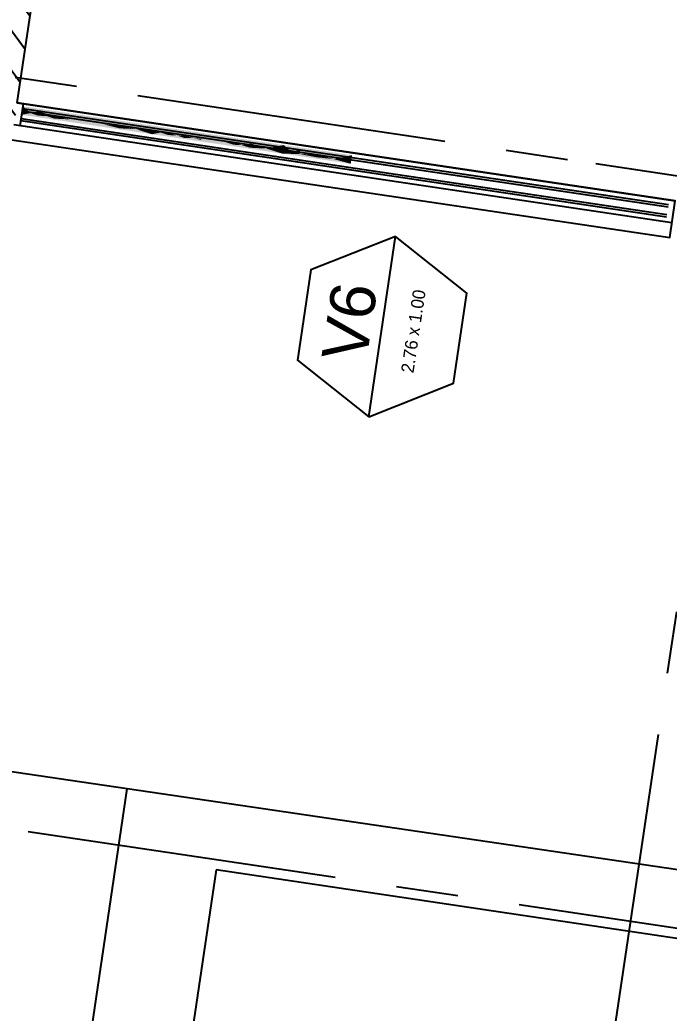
# Model space of a CAD drawing. Header units: millimetres. Extents: x 338 to 506, y 179 to 335.
# Drawn here: x 414.746 to 417.361, y 289.739 to 293.743 of the extents above; entities that cross this region are included whole.
import ezdxf
from ezdxf.enums import TextEntityAlignment as Align

# ---------------------------------------------------------------- set-up
doc = ezdxf.new("R2010")
doc.units = ezdxf.units.MM
doc.linetypes.add('CENTER', pattern=[2, 1.25, -0.25, 0.25, -0.25])
doc.linetypes.add('DASHED2', pattern=[0.375, 0.25, -0.125])
for name, color, linetype in [('CUBIERTA', 254, 'Continuous'), ('DOORNOTE', 210, 'Continuous'), ('DOORNOTE___100', 210, 'Continuous'), ('EJES-COLUMNAS', 3, 'CENTER'), ('EJES_DE_COLUMNA', 255, 'DASHED2'), ('MUROS', 32, 'Continuous'), ('PISO', 253, 'Continuous'), ('REJAS', 151, 'Continuous')]:
    doc.layers.add(name, color=color, linetype=linetype)
doc.styles.add('ARIAL', font='txt', dxfattribs={"height": 1})
doc.styles.add('JUAN', font='txt', dxfattribs={"height": 0.135})

# ---------------------------------------------------------------- blocks, each defined once
blk = doc.blocks.new('*X988')
at = {"color": 0}
for p, q in [((113.6101, 87.8577), (113.4949, 87.7424)), ((113.7449, 87.8577), (113.5949, 87.7077)), ((113.8796, 87.8577), (113.7296, 87.7077)), ((114.0143, 87.8577), (113.8643, 87.7077)), ((114.149, 87.8577), (113.999, 87.7077)), ((114.2837, 87.8577), (114.1337, 87.7077)), ((114.4184, 87.8577), (114.2684, 87.7077)), ((114.5531, 87.8577), (114.4031, 87.7077)), ((114.6399, 87.8098), (114.5378, 87.7077))]:
    blk.add_line(p, q, dxfattribs=at)
blk = doc.blocks.new('*U989')
at = {"layer": 'REJAS', "color": 18, "linetype": 'Continuous', "extrusion": (0, 0, -1)}
for points in [[(-113.6086, 87.4174), (-113.5999, 87.1521), (-113.5999, 87.6827)], [(-113.6029, 87.6744), (-113.5999, 87.6827), (-113.6071, 87.6735)], [(-113.5999, 87.6827), (-113.6077, 87.6772), (-113.6071, 87.6735)], [(-113.6038, 87.68), (-113.5999, 87.6827), (-113.6083, 87.6809)], [(-113.5999, 87.6827), (-113.6086, 87.6827), (-113.6083, 87.6809)], [(-113.6119, 87.6496), (-113.6064, 87.6164), (-113.5999, 87.6827)], [(-113.6064, 87.6164), (-113.6042, 87.5501), (-113.5999, 87.6827)], [(-113.6059, 87.6661), (-113.6029, 87.6744), (-113.6071, 87.6735)], [(-113.6077, 87.6772), (-113.6038, 87.68), (-113.6083, 87.6809)], [(-113.6071, 87.6735), (-113.6107, 87.6689), (-113.6059, 87.6661)], [(-113.6059, 87.6661), (-113.6107, 87.6689), (-113.6111, 87.6625)], [(-113.6089, 87.6578), (-113.6059, 87.6661), (-113.6111, 87.6625)], [(-113.6077, 87.6772), (-113.6116, 87.6744), (-113.6071, 87.6735)], [(-113.6113, 87.6726), (-113.6071, 87.6735), (-113.6116, 87.6744)], [(-113.6089, 87.6712), (-113.6071, 87.6735), (-113.6111, 87.6714)], [(-113.6071, 87.6735), (-113.6113, 87.6726), (-113.6111, 87.6714)], [(-113.6083, 87.6809), (-113.6125, 87.68), (-113.6077, 87.6772)], [(-113.6077, 87.6772), (-113.6089, 87.6779), (-113.6105, 87.6777)], [(-113.6105, 87.6777), (-113.6106, 87.6772), (-113.6077, 87.6772)], [(-113.6097, 87.6758), (-113.6077, 87.6772), (-113.611, 87.6763)], [(-113.6077, 87.6772), (-113.6106, 87.6772), (-113.611, 87.6763)], [(-113.6128, 87.6818), (-113.6083, 87.6809), (-113.6086, 87.6827)], [(-113.6174, 87.6827), (-113.6125, 87.68), (-113.6083, 87.6809)], [(-113.6174, 87.6827), (-113.6128, 87.6818), (-113.6086, 87.6827)], [(-113.6089, 87.6779), (-113.6101, 87.6786), (-113.6105, 87.6777)], [(-113.6107, 87.6689), (-113.6089, 87.6712), (-113.6111, 87.6714)], [(-113.6119, 87.6496), (-113.6089, 87.6578), (-113.6111, 87.6625)], [(-113.6119, 87.6496), (-113.6121, 87.633), (-113.6092, 87.633)], [(-113.6116, 87.6744), (-113.6097, 87.6758), (-113.611, 87.6763)], [(-113.6101, 87.6786), (-113.6125, 87.68), (-113.6135, 87.6772)], [(-113.6101, 87.6786), (-113.6118, 87.6779), (-113.6105, 87.6777)], [(-113.6118, 87.6779), (-113.6135, 87.6772), (-113.6105, 87.6777)], [(-113.6135, 87.6772), (-113.6106, 87.6772), (-113.6105, 87.6777)], [(-113.611, 87.6763), (-113.6106, 87.6772), (-113.6135, 87.6772)], [(-113.6107, 87.6689), (-113.6155, 87.6717), (-113.6111, 87.6625)], [(-113.6131, 87.6703), (-113.6107, 87.6689), (-113.6111, 87.6714)], [(-113.6135, 87.6772), (-113.6126, 87.6758), (-113.611, 87.6763)], [(-113.6126, 87.6758), (-113.6116, 87.6744), (-113.611, 87.6763)], [(-113.6111, 87.6714), (-113.6113, 87.6726), (-113.6155, 87.6717)], [(-113.6155, 87.6717), (-113.6137, 87.6606), (-113.6111, 87.6625)], [(-113.6155, 87.6717), (-113.6131, 87.6703), (-113.6111, 87.6714)], [(-113.6111, 87.6625), (-113.6137, 87.6606), (-113.6119, 87.6496)], [(-113.6155, 87.6717), (-113.6113, 87.6726), (-113.6116, 87.6744)], [(-113.6155, 87.6717), (-113.6116, 87.6744), (-113.6135, 87.6772)], [(-113.6239, 87.6164), (-113.6119, 87.6496), (-113.6349, 87.6827)], [(-113.6155, 87.6717), (-113.6234, 87.6661), (-113.6119, 87.6496)], [(-113.6149, 87.6413), (-113.6121, 87.633), (-113.6119, 87.6496)], [(-113.6125, 87.68), (-113.6174, 87.6827), (-113.6135, 87.6772)], [(-113.6261, 87.4174), (-113.613, 87.5501), (-113.6349, 87.6827)], [(-113.6174, 87.6827), (-113.6165, 87.6772), (-113.6135, 87.6772)], [(-113.6165, 87.6772), (-113.6155, 87.6717), (-113.6135, 87.6772)], [(-113.6174, 87.6827), (-113.6349, 87.6827), (-113.6155, 87.6717)], [(-113.6349, 87.6827), (-113.6234, 87.6661), (-113.6155, 87.6717)], [(-113.6174, 87.1521), (-113.6349, 87.6827), (-113.6349, 86.6215)], [(-113.6097, 87.5832), (-113.6042, 87.5501), (-113.6064, 87.6164)], [(-113.6092, 87.633), (-113.6121, 87.633), (-113.6064, 87.6164)], [(-113.6064, 87.6164), (-113.6122, 87.6247), (-113.6113, 87.6192)], [(-113.6093, 87.6247), (-113.6122, 87.6247), (-113.6064, 87.6164)], [(-113.6088, 87.6178), (-113.611, 87.6173), (-113.6064, 87.6164)], [(-113.6064, 87.6164), (-113.611, 87.6173), (-113.6108, 87.6164)], [(-113.6079, 87.6122), (-113.6064, 87.6164), (-113.61, 87.6118)], [(-113.6064, 87.6164), (-113.6103, 87.6136), (-113.61, 87.6118)], [(-113.6084, 87.615), (-113.6064, 87.6164), (-113.6107, 87.6155)], [(-113.6064, 87.6164), (-113.6108, 87.6164), (-113.6107, 87.6155)], [(-113.6124, 87.5998), (-113.6097, 87.5832), (-113.6064, 87.6164)], [(-113.6094, 87.6081), (-113.6079, 87.6122), (-113.61, 87.6118)], [(-113.6103, 87.6136), (-113.6084, 87.615), (-113.6107, 87.6155)], [(-113.6113, 87.6192), (-113.611, 87.6173), (-113.6088, 87.6178)], [(-113.6093, 87.6247), (-113.6121, 87.633), (-113.6122, 87.6247)], [(-113.61, 87.6118), (-113.6119, 87.6095), (-113.6094, 87.6081)], [(-113.6124, 87.5998), (-113.6094, 87.6081), (-113.6143, 87.6109)], [(-113.6103, 87.6136), (-113.6143, 87.6109), (-113.61, 87.6118)], [(-113.6143, 87.6109), (-113.6119, 87.6095), (-113.61, 87.6118)], [(-113.6103, 87.6136), (-113.6152, 87.6164), (-113.6143, 87.6109)], [(-113.6107, 87.6155), (-113.6128, 87.615), (-113.6103, 87.6136)], [(-113.6108, 87.6164), (-113.6152, 87.6164), (-113.6107, 87.6155)], [(-113.6152, 87.6164), (-113.6128, 87.615), (-113.6107, 87.6155)], [(-113.6108, 87.6164), (-113.611, 87.6173), (-113.6152, 87.6164)], [(-113.611, 87.6173), (-113.6113, 87.6192), (-113.6132, 87.6178)], [(-113.6152, 87.6164), (-113.611, 87.6173), (-113.6132, 87.6178)], [(-113.6113, 87.6192), (-113.6122, 87.6247), (-113.6161, 87.6219)], [(-113.6113, 87.6192), (-113.6161, 87.6219), (-113.6152, 87.6164)], [(-113.6179, 87.633), (-113.6121, 87.633), (-113.6149, 87.6413)], [(-113.6121, 87.633), (-113.6179, 87.633), (-113.6122, 87.6247)], [(-113.6179, 87.633), (-113.6161, 87.6219), (-113.6122, 87.6247)], [(-113.6185, 87.5832), (-113.6124, 87.5998), (-113.6239, 87.6164)], [(-113.6143, 87.6109), (-113.6182, 87.6081), (-113.6124, 87.5998)], [(-113.6152, 87.6164), (-113.6239, 87.6164), (-113.6143, 87.6109)], [(-113.6239, 87.6164), (-113.6182, 87.6081), (-113.6143, 87.6109)], [(-113.6161, 87.6219), (-113.6239, 87.6164), (-113.6152, 87.6164)], [(-113.6209, 87.6247), (-113.6161, 87.6219), (-113.6179, 87.633)], [(-113.6239, 87.6164), (-113.6161, 87.6219), (-113.6209, 87.6247)], [(-113.607, 87.5666), (-113.61, 87.5584), (-113.6042, 87.5501)], [(-113.6114, 87.5666), (-113.607, 87.5666), (-113.6097, 87.5832)], [(-113.607, 87.5666), (-113.6114, 87.5666), (-113.61, 87.5584)], [(-113.6185, 87.5832), (-113.6097, 87.5832), (-113.6124, 87.5998)], [(-113.613, 87.5501), (-113.6097, 87.5832), (-113.6185, 87.5832)], [(-113.61, 87.5584), (-113.6114, 87.5666), (-113.613, 87.5501)], [(-113.6042, 87.5501), (-113.6071, 87.5542), (-113.6091, 87.5528)], [(-113.6086, 87.5501), (-113.6042, 87.5501), (-113.6091, 87.5528)], [(-113.6057, 87.5459), (-113.6042, 87.5501), (-113.6082, 87.5473)], [(-113.6042, 87.5501), (-113.6086, 87.5501), (-113.6082, 87.5473)], [(-113.6103, 87.5335), (-113.6075, 87.5169), (-113.6042, 87.5501)], [(-113.6108, 87.4837), (-113.6086, 87.4174), (-113.6042, 87.5501)], [(-113.6072, 87.5418), (-113.6057, 87.5459), (-113.6082, 87.5473)], [(-113.6091, 87.5528), (-113.6071, 87.5542), (-113.61, 87.5584)], [(-113.6082, 87.5473), (-113.6101, 87.5459), (-113.6072, 87.5418)], [(-113.6072, 87.5418), (-113.6101, 87.5459), (-113.6102, 87.5418)], [(-113.6088, 87.5376), (-113.6072, 87.5418), (-113.6102, 87.5418)], [(-113.6075, 87.5169), (-113.6103, 87.5335), (-113.6119, 87.5169)], [(-113.6106, 87.5487), (-113.6082, 87.5473), (-113.6086, 87.5501)], [(-113.6106, 87.5487), (-113.6101, 87.5459), (-113.6082, 87.5473)], [(-113.613, 87.5501), (-113.6086, 87.5501), (-113.6091, 87.5528)], [(-113.6261, 87.4174), (-113.6086, 87.4174), (-113.613, 87.5501)], [(-113.613, 87.5501), (-113.6106, 87.5487), (-113.6086, 87.5501)], [(-113.6103, 87.5335), (-113.6088, 87.5376), (-113.6102, 87.5418)], [(-113.61, 87.5584), (-113.6115, 87.5542), (-113.6091, 87.5528)], [(-113.6115, 87.5542), (-113.613, 87.5501), (-113.6091, 87.5528)], [(-113.6101, 87.5459), (-113.613, 87.5501), (-113.6102, 87.5418)], [(-113.6106, 87.5487), (-113.613, 87.5501), (-113.6101, 87.5459)], [(-113.613, 87.5501), (-113.6116, 87.5418), (-113.6102, 87.5418)], [(-113.6102, 87.5418), (-113.6116, 87.5418), (-113.6103, 87.5335)], [(-113.6103, 87.5335), (-113.613, 87.5501), (-113.6119, 87.5169)], [(-113.6119, 87.5169), (-113.6108, 87.4837), (-113.6075, 87.5169)], [(-113.6108, 87.3511), (-113.6042, 87.2848), (-113.6086, 87.4174)], [(-113.6174, 87.1521), (-113.6086, 87.4174), (-113.6261, 87.4174)], [(-113.6119, 87.3179), (-113.6075, 87.3179), (-113.6108, 87.3511)], [(-113.6075, 87.3179), (-113.6103, 87.3013), (-113.6042, 87.2848)], [(-113.6042, 87.2848), (-113.6057, 87.2889), (-113.6082, 87.2875)], [(-113.6086, 87.2848), (-113.6042, 87.2848), (-113.6082, 87.2875)], [(-113.6082, 87.2875), (-113.6057, 87.2889), (-113.6072, 87.2931)], [(-113.6072, 87.2931), (-113.6088, 87.2972), (-113.6102, 87.2931)], [(-113.6072, 87.2931), (-113.6101, 87.2889), (-113.6082, 87.2875)], [(-113.6102, 87.2931), (-113.6101, 87.2889), (-113.6072, 87.2931)], [(-113.6075, 87.3179), (-113.6119, 87.3179), (-113.6103, 87.3013)], [(-113.6106, 87.2861), (-113.6082, 87.2875), (-113.6101, 87.2889)], [(-113.6106, 87.2861), (-113.6086, 87.2848), (-113.6082, 87.2875)], [(-113.6106, 87.2861), (-113.613, 87.2848), (-113.6086, 87.2848)], [(-113.6088, 87.2972), (-113.6103, 87.3013), (-113.6102, 87.2931)], [(-113.613, 87.2848), (-113.6101, 87.2889), (-113.6102, 87.2931)], [(-113.613, 87.2848), (-113.6106, 87.2861), (-113.6101, 87.2889)], [(-113.6103, 87.3013), (-113.6116, 87.2931), (-113.6102, 87.2931)], [(-113.6116, 87.2931), (-113.613, 87.2848), (-113.6102, 87.2931)], [(-113.6103, 87.3013), (-113.6119, 87.3179), (-113.613, 87.2848)], [(-113.6108, 87.2184), (-113.5999, 87.1521), (-113.6042, 87.2848)], [(-113.6075, 87.2516), (-113.6042, 87.2848), (-113.6103, 87.2682)], [(-113.6057, 87.2806), (-113.6042, 87.2848), (-113.6082, 87.282)], [(-113.6042, 87.2848), (-113.6086, 87.2848), (-113.6082, 87.282)], [(-113.6072, 87.2765), (-113.6057, 87.2806), (-113.6082, 87.282)], [(-113.6082, 87.282), (-113.6101, 87.2806), (-113.6072, 87.2765)], [(-113.6072, 87.2765), (-113.6101, 87.2806), (-113.6102, 87.2765)], [(-113.6088, 87.2723), (-113.6072, 87.2765), (-113.6102, 87.2765)], [(-113.6075, 87.2516), (-113.6103, 87.2682), (-113.6119, 87.2516)], [(-113.6108, 87.2184), (-113.6075, 87.2516), (-113.6119, 87.2516)], [(-113.6106, 87.2834), (-113.6082, 87.282), (-113.6086, 87.2848)], [(-113.6106, 87.2834), (-113.6101, 87.2806), (-113.6082, 87.282)], [(-113.613, 87.2848), (-113.6106, 87.2834), (-113.6086, 87.2848)], [(-113.6103, 87.2682), (-113.6088, 87.2723), (-113.6102, 87.2765)], [(-113.6101, 87.2806), (-113.613, 87.2848), (-113.6102, 87.2765)], [(-113.6106, 87.2834), (-113.613, 87.2848), (-113.6101, 87.2806)], [(-113.613, 87.2848), (-113.6116, 87.2765), (-113.6102, 87.2765)], [(-113.6102, 87.2765), (-113.6116, 87.2765), (-113.6103, 87.2682)], [(-113.6103, 87.2682), (-113.613, 87.2848), (-113.6119, 87.2516)], [(-113.6108, 87.2184), (-113.613, 87.2848), (-113.6174, 87.1521)], [(-113.6124, 87.2019), (-113.6081, 87.2019), (-113.6108, 87.2184)], [(-113.6114, 87.1687), (-113.5999, 87.1521), (-113.6053, 87.1853)], [(-113.6081, 87.2019), (-113.6111, 87.1936), (-113.6053, 87.1853)], [(-113.6053, 87.1853), (-113.6082, 87.1894), (-113.6102, 87.188)], [(-113.6097, 87.1853), (-113.6053, 87.1853), (-113.6102, 87.188)], [(-113.6053, 87.1853), (-113.6093, 87.1825), (-113.6068, 87.1811)], [(-113.6093, 87.1825), (-113.6053, 87.1853), (-113.6097, 87.1853)], [(-113.6114, 87.1687), (-113.6095, 87.1576), (-113.6056, 87.1604)], [(-113.6068, 87.1811), (-113.6093, 87.1825), (-113.6083, 87.177)], [(-113.6081, 87.2019), (-113.6124, 87.2019), (-113.6111, 87.1936)], [(-113.6102, 87.188), (-113.6082, 87.1894), (-113.6111, 87.1936)], [(-113.6083, 87.177), (-113.6141, 87.1853), (-113.6114, 87.1687)], [(-113.6083, 87.177), (-113.6093, 87.1825), (-113.6112, 87.1811)], [(-113.6112, 87.1811), (-113.6093, 87.1825), (-113.6141, 87.1853)], [(-113.6141, 87.1853), (-113.6093, 87.1825), (-113.6097, 87.1853)], [(-113.6095, 87.1576), (-113.6114, 87.1687), (-113.6144, 87.1604)], [(-113.6141, 87.1853), (-113.6097, 87.1853), (-113.6102, 87.188)], [(-113.6111, 87.1936), (-113.6126, 87.1894), (-113.6102, 87.188)], [(-113.6126, 87.1894), (-113.6141, 87.1853), (-113.6102, 87.188)], [(-113.6111, 87.1936), (-113.6124, 87.2019), (-113.6141, 87.1853)], [(-113.6114, 87.1687), (-113.6141, 87.1853), (-113.6174, 87.1521)], [(-113.6056, 87.1604), (-113.6095, 87.1576), (-113.5999, 87.1521)], [(-113.5999, 87.1521), (-113.6095, 87.1576), (-113.6086, 87.1521)], [(-113.6064, 87.0858), (-113.5999, 87.1521), (-113.6119, 87.1189)], [(-113.6086, 87.1521), (-113.6077, 87.1466), (-113.5999, 87.1521)], [(-113.5999, 87.1521), (-113.6077, 87.1466), (-113.6029, 87.1438)], [(-113.6064, 87.0858), (-113.6042, 87.0195), (-113.5999, 87.1521)], [(-113.6086, 86.8868), (-113.5999, 86.6215), (-113.5999, 87.1521)], [(-113.6077, 87.1466), (-113.6059, 87.1355), (-113.6029, 87.1438)], [(-113.6059, 87.1355), (-113.6077, 87.1466), (-113.6116, 87.1438)], [(-113.6117, 87.1355), (-113.6059, 87.1355), (-113.6116, 87.1438)], [(-113.6059, 87.1355), (-113.6117, 87.1355), (-113.6089, 87.1272)], [(-113.6125, 87.1493), (-113.6077, 87.1466), (-113.6086, 87.1521)], [(-113.6125, 87.1493), (-113.6116, 87.1438), (-113.6077, 87.1466)], [(-113.6086, 87.1521), (-113.6095, 87.1576), (-113.6174, 87.1521)], [(-113.6174, 87.1521), (-113.6349, 86.6215), (-113.6086, 86.8868)], [(-113.6125, 87.1493), (-113.6086, 87.1521), (-113.6174, 87.1521)], [(-113.6089, 87.1272), (-113.6117, 87.1355), (-113.6119, 87.1189)], [(-113.6174, 87.1521), (-113.6095, 87.1576), (-113.6144, 87.1604)], [(-113.6174, 87.1521), (-113.6116, 87.1438), (-113.6125, 87.1493)], [(-113.6174, 87.1521), (-113.6117, 87.1355), (-113.6116, 87.1438)], [(-113.6146, 87.1355), (-113.6117, 87.1355), (-113.6174, 87.1521)], [(-113.6119, 87.1189), (-113.6117, 87.1355), (-113.6146, 87.1355)], [(-113.6119, 87.1189), (-113.6174, 87.1521), (-113.6152, 87.0858)], [(-113.6092, 87.1024), (-113.6122, 87.0941), (-113.6064, 87.0858)], [(-113.6093, 87.0899), (-113.6113, 87.0885), (-113.6064, 87.0858)], [(-113.6064, 87.0858), (-113.6113, 87.0885), (-113.6108, 87.0858)], [(-113.6092, 87.1024), (-113.6119, 87.1189), (-113.6152, 87.0858)], [(-113.6122, 87.0941), (-113.6113, 87.0885), (-113.6093, 87.0899)], [(-113.6108, 87.0858), (-113.6113, 87.0885), (-113.6152, 87.0858)], [(-113.6113, 87.0885), (-113.6122, 87.0941), (-113.6137, 87.0899)], [(-113.6152, 87.0858), (-113.6113, 87.0885), (-113.6137, 87.0899)], [(-113.6097, 87.0526), (-113.6042, 87.0195), (-113.6064, 87.0858)], [(-113.6097, 87.0526), (-113.6064, 87.0858), (-113.6124, 87.0692)], [(-113.6108, 87.0858), (-113.6103, 87.083), (-113.6064, 87.0858)], [(-113.6064, 87.0858), (-113.6103, 87.083), (-113.6079, 87.0816)], [(-113.6114, 87.036), (-113.607, 87.036), (-113.6097, 87.0526)], [(-113.6103, 87.083), (-113.6094, 87.0775), (-113.6079, 87.0816)], [(-113.6094, 87.0775), (-113.6152, 87.0858), (-113.6124, 87.0692)], [(-113.6094, 87.0775), (-113.6103, 87.083), (-113.6123, 87.0816)], [(-113.613, 87.0195), (-113.6097, 87.0526), (-113.6152, 87.0858)], [(-113.6123, 87.0816), (-113.6103, 87.083), (-113.6152, 87.0858)], [(-113.6152, 87.0858), (-113.6103, 87.083), (-113.6108, 87.0858)], [(-113.607, 87.036), (-113.61, 87.0277), (-113.6042, 87.0195)], [(-113.6042, 87.0195), (-113.6071, 87.0236), (-113.6091, 87.0222)], [(-113.6086, 87.0195), (-113.6042, 87.0195), (-113.6091, 87.0222)], [(-113.6071, 87.0153), (-113.6042, 87.0195), (-113.6091, 87.0167)], [(-113.6042, 87.0195), (-113.6086, 87.0195), (-113.6091, 87.0167)], [(-113.61, 87.0112), (-113.607, 87.0029), (-113.6042, 87.0195)], [(-113.6097, 86.9863), (-113.6064, 86.9531), (-113.6042, 87.0195)], [(-113.607, 87.036), (-113.6114, 87.036), (-113.61, 87.0277)], [(-113.607, 87.0029), (-113.61, 87.0112), (-113.6114, 87.0029)], [(-113.6091, 87.0222), (-113.6071, 87.0236), (-113.61, 87.0277)], [(-113.61, 87.0112), (-113.6071, 87.0153), (-113.6091, 87.0167)], [(-113.613, 87.0195), (-113.6086, 87.0195), (-113.6091, 87.0222)], [(-113.6086, 87.0195), (-113.613, 87.0195), (-113.6091, 87.0167)], [(-113.61, 87.0277), (-113.6115, 87.0236), (-113.6091, 87.0222)], [(-113.6115, 87.0236), (-113.613, 87.0195), (-113.6091, 87.0222)], [(-113.613, 87.0195), (-113.6115, 87.0153), (-113.6091, 87.0167)], [(-113.6091, 87.0167), (-113.6115, 87.0153), (-113.61, 87.0112)], [(-113.6097, 86.9863), (-113.613, 87.0195), (-113.6108, 86.9531)], [(-113.61, 87.0277), (-113.6114, 87.036), (-113.613, 87.0195)], [(-113.61, 87.0112), (-113.613, 87.0195), (-113.6114, 87.0029)], [(-113.6064, 86.9531), (-113.6097, 86.9863), (-113.6108, 86.9531)], [(-113.6114, 87.0029), (-113.6097, 86.9863), (-113.607, 87.0029)], [(-113.6108, 86.9531), (-113.6086, 86.8868), (-113.6064, 86.9531)], [(-113.6119, 86.8536), (-113.6064, 86.8205), (-113.6086, 86.8868)], [(-113.6119, 86.8536), (-113.6152, 86.8205), (-113.6092, 86.8371)], [(-113.6097, 86.7873), (-113.6042, 86.7541), (-113.6064, 86.8205)], [(-113.6122, 86.8288), (-113.6064, 86.8205), (-113.6092, 86.8371)], [(-113.6093, 86.8246), (-113.6113, 86.8232), (-113.6064, 86.8205)], [(-113.6064, 86.8205), (-113.6113, 86.8232), (-113.6108, 86.8205)], [(-113.6108, 86.8205), (-113.6103, 86.8177), (-113.6064, 86.8205)], [(-113.6064, 86.8205), (-113.6103, 86.8177), (-113.6079, 86.8163)], [(-113.6124, 86.8039), (-113.6097, 86.7873), (-113.6064, 86.8205)], [(-113.6103, 86.8177), (-113.6094, 86.8122), (-113.6079, 86.8163)], [(-113.6122, 86.8288), (-113.6113, 86.8232), (-113.6093, 86.8246)], [(-113.6124, 86.8039), (-113.6094, 86.8122), (-113.6152, 86.8205)], [(-113.6094, 86.8122), (-113.6103, 86.8177), (-113.6123, 86.8163)], [(-113.6152, 86.8205), (-113.6217, 86.7541), (-113.6097, 86.7873)], [(-113.6123, 86.8163), (-113.6103, 86.8177), (-113.6152, 86.8205)], [(-113.6152, 86.8205), (-113.6103, 86.8177), (-113.6108, 86.8205)], [(-113.6108, 86.8205), (-113.6113, 86.8232), (-113.6152, 86.8205)], [(-113.6113, 86.8232), (-113.6122, 86.8288), (-113.6137, 86.8246)], [(-113.6152, 86.8205), (-113.6113, 86.8232), (-113.6137, 86.8246)], [(-113.607, 86.7707), (-113.6099, 86.7707), (-113.6042, 86.7541)], [(-113.6042, 86.7541), (-113.6099, 86.7707), (-113.61, 86.7624)], [(-113.6097, 86.7873), (-113.6099, 86.7707), (-113.607, 86.7707)], [(-113.6127, 86.779), (-113.6099, 86.7707), (-113.6097, 86.7873)], [(-113.6157, 86.7707), (-113.6099, 86.7707), (-113.6127, 86.779)], [(-113.6099, 86.7707), (-113.6157, 86.7707), (-113.61, 86.7624)], [(-113.6157, 86.7707), (-113.6139, 86.7597), (-113.61, 86.7624)], [(-113.6139, 86.7597), (-113.6157, 86.7707), (-113.6187, 86.7624)], [(-113.6108, 86.6878), (-113.5999, 86.6215), (-113.6042, 86.7541)], [(-113.6042, 86.7541), (-113.61, 86.7624), (-113.6091, 86.7569)], [(-113.6067, 86.7555), (-113.6088, 86.7551), (-113.6042, 86.7541)], [(-113.6042, 86.7541), (-113.6088, 86.7551), (-113.6086, 86.7541)], [(-113.6042, 86.7541), (-113.6085, 86.7532), (-113.6062, 86.7528)], [(-113.6085, 86.7532), (-113.6042, 86.7541), (-113.6086, 86.7541)], [(-113.6042, 86.7541), (-113.6121, 86.7486), (-113.6072, 86.7459)], [(-113.6103, 86.7376), (-113.6075, 86.721), (-113.6042, 86.7541)], [(-113.6062, 86.7528), (-113.6085, 86.7532), (-113.6082, 86.7514)], [(-113.6091, 86.7569), (-113.6088, 86.7551), (-113.6067, 86.7555)], [(-113.6121, 86.7486), (-113.6103, 86.7376), (-113.6072, 86.7459)], [(-113.6089, 86.7293), (-113.6103, 86.7293), (-113.6075, 86.721)], [(-113.6075, 86.721), (-113.6103, 86.7293), (-113.6104, 86.7251)], [(-113.6082, 86.7514), (-113.6085, 86.7532), (-113.6106, 86.7528)], [(-113.6082, 86.7514), (-113.6106, 86.7528), (-113.6111, 86.7514)], [(-113.6111, 86.7514), (-113.6101, 86.75), (-113.6082, 86.7514)], [(-113.6106, 86.7528), (-113.6085, 86.7532), (-113.613, 86.7541)], [(-113.613, 86.7541), (-113.6085, 86.7532), (-113.6086, 86.7541)], [(-113.6086, 86.7541), (-113.6088, 86.7551), (-113.613, 86.7541)], [(-113.6088, 86.7551), (-113.6091, 86.7569), (-113.611, 86.7555)], [(-113.613, 86.7541), (-113.6088, 86.7551), (-113.611, 86.7555)], [(-113.6103, 86.7376), (-113.6103, 86.7293), (-113.6089, 86.7293)], [(-113.6091, 86.7569), (-113.61, 86.7624), (-113.6139, 86.7597)], [(-113.6091, 86.7569), (-113.6139, 86.7597), (-113.613, 86.7541)], [(-113.6121, 86.7486), (-113.6101, 86.75), (-113.6111, 86.7514)], [(-113.6163, 86.721), (-113.6103, 86.7376), (-113.6217, 86.7541)], [(-113.6103, 86.7376), (-113.6121, 86.7486), (-113.616, 86.7459)], [(-113.6118, 86.7334), (-113.6103, 86.7293), (-113.6103, 86.7376)], [(-113.6133, 86.7293), (-113.6103, 86.7293), (-113.6118, 86.7334)], [(-113.6103, 86.7293), (-113.6133, 86.7293), (-113.6104, 86.7251)], [(-113.6133, 86.7293), (-113.6124, 86.7237), (-113.6104, 86.7251)], [(-113.6106, 86.7528), (-113.613, 86.7541), (-113.6111, 86.7514)], [(-113.6217, 86.7541), (-113.6349, 86.6215), (-113.6108, 86.6878)], [(-113.613, 86.7541), (-113.6125, 86.7514), (-113.6111, 86.7514)], [(-113.6125, 86.7514), (-113.6121, 86.7486), (-113.6111, 86.7514)], [(-113.616, 86.7459), (-113.6121, 86.7486), (-113.6217, 86.7541)], [(-113.6217, 86.7541), (-113.6121, 86.7486), (-113.613, 86.7541)], [(-113.6148, 86.7251), (-113.6124, 86.7237), (-113.6133, 86.7293)], [(-113.613, 86.7541), (-113.6139, 86.7597), (-113.6217, 86.7541)], [(-113.6217, 86.7541), (-113.6139, 86.7597), (-113.6187, 86.7624)], [(-113.6108, 86.6878), (-113.6112, 86.6547), (-113.6053, 86.6547)], [(-113.6104, 86.7251), (-113.6124, 86.7237), (-113.6075, 86.721)], [(-113.6075, 86.721), (-113.6124, 86.7237), (-113.6119, 86.721)], [(-113.609, 86.7168), (-113.6075, 86.721), (-113.6114, 86.7182)], [(-113.6075, 86.721), (-113.6119, 86.721), (-113.6114, 86.7182)], [(-113.6105, 86.7127), (-113.6092, 86.7044), (-113.6075, 86.721)], [(-113.6105, 86.7127), (-113.609, 86.7168), (-113.6114, 86.7182)], [(-113.6135, 86.7044), (-113.6092, 86.7044), (-113.6105, 86.7127)], [(-113.6108, 86.6878), (-113.6092, 86.7044), (-113.6135, 86.7044)], [(-113.6135, 86.7044), (-113.6105, 86.7127), (-113.6163, 86.721)], [(-113.6114, 86.7182), (-113.6134, 86.7168), (-113.6105, 86.7127)], [(-113.6168, 86.6712), (-113.6112, 86.6547), (-113.6108, 86.6878)], [(-113.6119, 86.721), (-113.6163, 86.721), (-113.6114, 86.7182)], [(-113.6163, 86.721), (-113.6134, 86.7168), (-113.6114, 86.7182)], [(-113.6124, 86.7237), (-113.6163, 86.721), (-113.6119, 86.721)], [(-113.6163, 86.721), (-113.6124, 86.7237), (-113.6148, 86.7251)], [(-113.6053, 86.6547), (-113.6112, 86.6547), (-113.5999, 86.6215)], [(-113.5999, 86.6215), (-113.6112, 86.6547), (-113.6114, 86.6381)], [(-113.6228, 86.6547), (-113.6112, 86.6547), (-113.6168, 86.6712)], [(-113.6112, 86.6547), (-113.6228, 86.6547), (-113.6114, 86.6381)], [(-113.6228, 86.6547), (-113.6192, 86.6326), (-113.6114, 86.6381)], [(-113.6192, 86.6326), (-113.6228, 86.6547), (-113.6289, 86.6381)], [(-113.5999, 86.6215), (-113.6114, 86.6381), (-113.6095, 86.627)], [(-113.6047, 86.6243), (-113.6089, 86.6233), (-113.5999, 86.6215)], [(-113.5999, 86.6215), (-113.6089, 86.6233), (-113.6086, 86.6215)], [(-113.6086, 86.5518), (-113.6057, 86.4821), (-113.5999, 86.6215)], [(-113.5999, 86.6215), (-113.6057, 86.4821), (-113.5999, 86.4821)], [(-113.5999, 86.6215), (-113.6079, 86.6157), (-113.6064, 86.6041)], [(-113.6039, 86.6186), (-113.5999, 86.6215), (-113.6084, 86.6196)], [(-113.5999, 86.6215), (-113.6086, 86.6215), (-113.6084, 86.6196)], [(-113.6064, 86.6041), (-113.6042, 86.5866), (-113.5999, 86.6215)], [(-113.6079, 86.6157), (-113.6039, 86.6186), (-113.6084, 86.6196)], [(-113.6095, 86.627), (-113.6089, 86.6233), (-113.6047, 86.6243)], [(-113.6072, 86.6099), (-113.6101, 86.6099), (-113.6064, 86.6041)], [(-113.6064, 86.6041), (-113.6101, 86.6099), (-113.6112, 86.607)], [(-113.6064, 86.6041), (-113.6112, 86.607), (-113.6118, 86.6002)], [(-113.6079, 86.6157), (-113.6101, 86.6099), (-113.6072, 86.6099)], [(-113.6103, 86.6171), (-113.6079, 86.6157), (-113.6096, 86.6179)], [(-113.6079, 86.6157), (-113.6081, 86.6176), (-113.6096, 86.6179)], [(-113.6079, 86.6157), (-113.6091, 86.6164), (-113.6106, 86.6162)], [(-113.6106, 86.6162), (-113.6108, 86.6157), (-113.6079, 86.6157)], [(-113.6101, 86.6099), (-113.6079, 86.6157), (-113.6119, 86.6128)], [(-113.6099, 86.6142), (-113.6079, 86.6157), (-113.6112, 86.6147)], [(-113.6079, 86.6157), (-113.6108, 86.6157), (-113.6112, 86.6147)], [(-113.6096, 86.6179), (-113.6081, 86.6176), (-113.6084, 86.6196)], [(-113.6129, 86.6205), (-113.6084, 86.6196), (-113.6086, 86.6215)], [(-113.6174, 86.6215), (-113.6126, 86.6186), (-113.6084, 86.6196)], [(-113.6084, 86.6196), (-113.6105, 86.6191), (-113.6096, 86.6179)], [(-113.6086, 86.6215), (-113.6089, 86.6233), (-113.6174, 86.6215)], [(-113.6174, 86.6215), (-113.6129, 86.6205), (-113.6086, 86.6215)], [(-113.6089, 86.6233), (-113.6095, 86.627), (-113.6134, 86.6243)], [(-113.6174, 86.6215), (-113.6089, 86.6233), (-113.6134, 86.6243)], [(-113.6091, 86.6164), (-113.6103, 86.6171), (-113.6106, 86.6162)], [(-113.6095, 86.627), (-113.6114, 86.6381), (-113.6192, 86.6326)], [(-113.6095, 86.627), (-113.6192, 86.6326), (-113.6174, 86.6215)], [(-113.6105, 86.6191), (-113.6126, 86.6186), (-113.6096, 86.6179)], [(-113.6126, 86.6186), (-113.6103, 86.6171), (-113.6096, 86.6179)], [(-113.6119, 86.6128), (-113.6099, 86.6142), (-113.6112, 86.6147)], [(-113.6159, 86.6099), (-113.6101, 86.6099), (-113.6119, 86.6128)], [(-113.6112, 86.607), (-113.6101, 86.6099), (-113.6159, 86.6099)], [(-113.6103, 86.6171), (-113.6126, 86.6186), (-113.6137, 86.6157)], [(-113.6103, 86.6171), (-113.612, 86.6164), (-113.6106, 86.6162)], [(-113.612, 86.6164), (-113.6137, 86.6157), (-113.6106, 86.6162)], [(-113.6137, 86.6157), (-113.6108, 86.6157), (-113.6106, 86.6162)], [(-113.6112, 86.6147), (-113.6108, 86.6157), (-113.6137, 86.6157)], [(-113.6137, 86.6157), (-113.6128, 86.6142), (-113.6112, 86.6147)], [(-113.6128, 86.6142), (-113.6119, 86.6128), (-113.6112, 86.6147)], [(-113.6112, 86.607), (-113.6159, 86.6099), (-113.6118, 86.6002)], [(-113.6159, 86.6099), (-113.6144, 86.5983), (-113.6118, 86.6002)], [(-113.6159, 86.6099), (-113.6119, 86.6128), (-113.6137, 86.6157)], [(-113.6126, 86.6186), (-113.6174, 86.6215), (-113.6137, 86.6157)], [(-113.6261, 86.5518), (-113.613, 86.5866), (-113.6349, 86.6215)], [(-113.6159, 86.6099), (-113.6239, 86.6041), (-113.613, 86.5866)], [(-113.6174, 86.6215), (-113.6166, 86.6157), (-113.6137, 86.6157)], [(-113.6166, 86.6157), (-113.6159, 86.6099), (-113.6137, 86.6157)], [(-113.6174, 86.6215), (-113.6349, 86.6215), (-113.6159, 86.6099)], [(-113.6349, 86.6215), (-113.6239, 86.6041), (-113.6159, 86.6099)], [(-113.6174, 86.6215), (-113.6192, 86.6326), (-113.6349, 86.6215)], [(-113.6174, 86.4821), (-113.6349, 86.6215), (-113.6349, 86.3427)], [(-113.6349, 86.6215), (-113.6192, 86.6326), (-113.6289, 86.6381)], [(-113.6097, 86.5954), (-113.6042, 86.5866), (-113.6064, 86.6041)], [(-113.607, 86.591), (-113.609, 86.5896), (-113.6042, 86.5866)], [(-113.6042, 86.5866), (-113.609, 86.5896), (-113.6086, 86.5866)], [(-113.6059, 86.5823), (-113.6042, 86.5866), (-113.6083, 86.5837)], [(-113.6042, 86.5866), (-113.6086, 86.5866), (-113.6083, 86.5837)], [(-113.6108, 86.5692), (-113.6086, 86.5518), (-113.6042, 86.5866)], [(-113.6075, 86.5779), (-113.6059, 86.5823), (-113.6083, 86.5837)], [(-113.6097, 86.5954), (-113.6064, 86.6041), (-113.6118, 86.6002)], [(-113.6097, 86.5954), (-113.609, 86.5896), (-113.607, 86.591)], [(-113.6083, 86.5837), (-113.6103, 86.5823), (-113.6075, 86.5779)], [(-113.6075, 86.5779), (-113.6103, 86.5823), (-113.6104, 86.5779)], [(-113.6092, 86.5736), (-113.6075, 86.5779), (-113.6104, 86.5779)], [(-113.6086, 86.5866), (-113.613, 86.5866), (-113.6083, 86.5837)], [(-113.613, 86.5866), (-113.6103, 86.5823), (-113.6083, 86.5837)], [(-113.609, 86.5896), (-113.613, 86.5866), (-113.6086, 86.5866)], [(-113.6261, 86.5518), (-113.6086, 86.5518), (-113.613, 86.5866)], [(-113.6114, 86.591), (-113.609, 86.5896), (-113.6097, 86.5954)], [(-113.613, 86.5866), (-113.609, 86.5896), (-113.6114, 86.591)], [(-113.6108, 86.5692), (-113.6092, 86.5736), (-113.6104, 86.5779)], [(-113.613, 86.5866), (-113.6097, 86.5954), (-113.6118, 86.6002)], [(-113.6103, 86.5823), (-113.613, 86.5866), (-113.6104, 86.5779)], [(-113.613, 86.5866), (-113.6119, 86.5779), (-113.6104, 86.5779)], [(-113.6104, 86.5779), (-113.6119, 86.5779), (-113.6108, 86.5692)], [(-113.6118, 86.6002), (-113.6144, 86.5983), (-113.613, 86.5866)], [(-113.6108, 86.5344), (-113.6072, 86.517), (-113.6086, 86.5518)], [(-113.611, 86.5213), (-113.6072, 86.517), (-113.609, 86.5257)], [(-113.6174, 86.4821), (-113.6086, 86.5518), (-113.6261, 86.5518)], [(-113.6108, 86.5344), (-113.613, 86.517), (-113.609, 86.5257)], [(-113.6093, 86.4995), (-113.6057, 86.4821), (-113.6072, 86.517)], [(-113.6095, 86.4865), (-113.6057, 86.4821), (-113.6095, 86.4908)], [(-113.6057, 86.4821), (-113.6075, 86.4908), (-113.6095, 86.4908)], [(-113.6057, 86.4821), (-113.6095, 86.4865), (-113.6121, 86.485)], [(-113.6091, 86.5191), (-113.6104, 86.5184), (-113.6072, 86.517)], [(-113.6072, 86.517), (-113.6104, 86.5184), (-113.6101, 86.517)], [(-113.6101, 86.517), (-113.6098, 86.5155), (-113.6072, 86.517)], [(-113.6072, 86.517), (-113.6098, 86.5155), (-113.6082, 86.5148)], [(-113.6112, 86.5082), (-113.6093, 86.4995), (-113.6072, 86.517)], [(-113.6095, 86.4908), (-113.6075, 86.4908), (-113.6093, 86.4995)], [(-113.6098, 86.5155), (-113.6092, 86.5126), (-113.6082, 86.5148)], [(-113.611, 86.5213), (-113.6104, 86.5184), (-113.6091, 86.5191)], [(-113.6112, 86.5082), (-113.6092, 86.5126), (-113.613, 86.517)], [(-113.6092, 86.5126), (-113.6098, 86.5155), (-113.6111, 86.5148)], [(-113.613, 86.517), (-113.6174, 86.4821), (-113.6093, 86.4995)], [(-113.6093, 86.4995), (-113.6114, 86.4952), (-113.6095, 86.4908)], [(-113.6114, 86.4952), (-113.6134, 86.4908), (-113.6095, 86.4908)], [(-113.6134, 86.4908), (-113.6095, 86.4865), (-113.6095, 86.4908)], [(-113.6121, 86.485), (-113.6095, 86.4865), (-113.6134, 86.4908)], [(-113.6111, 86.5148), (-113.6098, 86.5155), (-113.613, 86.517)], [(-113.613, 86.517), (-113.6098, 86.5155), (-113.6101, 86.517)], [(-113.6101, 86.517), (-113.6104, 86.5184), (-113.613, 86.517)], [(-113.6104, 86.5184), (-113.611, 86.5213), (-113.612, 86.5191)], [(-113.613, 86.517), (-113.6104, 86.5184), (-113.612, 86.5191)], [(-113.6134, 86.4908), (-113.6154, 86.4865), (-113.6121, 86.485)], [(-113.6154, 86.4865), (-113.6174, 86.4821), (-113.6121, 86.485)], [(-113.5999, 86.4821), (-113.6057, 86.4821), (-113.5999, 86.3427)], [(-113.5999, 86.3427), (-113.6057, 86.4821), (-113.6086, 86.4124)], [(-113.6115, 86.4821), (-113.6057, 86.4821), (-113.6121, 86.485)], [(-113.6093, 86.4647), (-113.6072, 86.4473), (-113.6057, 86.4821)], [(-113.6095, 86.4778), (-113.6057, 86.4821), (-113.6121, 86.4792)], [(-113.6057, 86.4821), (-113.6115, 86.4821), (-113.6121, 86.4792)], [(-113.6075, 86.4734), (-113.6057, 86.4821), (-113.6095, 86.4734)], [(-113.6057, 86.4821), (-113.6095, 86.4778), (-113.6095, 86.4734)], [(-113.6112, 86.456), (-113.6072, 86.4473), (-113.6093, 86.4647)], [(-113.6072, 86.4473), (-113.6082, 86.4494), (-113.6098, 86.4487)], [(-113.6101, 86.4473), (-113.6072, 86.4473), (-113.6098, 86.4487)], [(-113.6086, 86.4124), (-113.6072, 86.4473), (-113.6108, 86.4298)], [(-113.6091, 86.4451), (-113.6072, 86.4473), (-113.6104, 86.4458)], [(-113.6072, 86.4473), (-113.6101, 86.4473), (-113.6104, 86.4458)], [(-113.611, 86.4429), (-113.609, 86.4385), (-113.6072, 86.4473)], [(-113.6093, 86.4647), (-113.6075, 86.4734), (-113.6095, 86.4734)], [(-113.6098, 86.4487), (-113.6082, 86.4494), (-113.6092, 86.4516)], [(-113.6174, 86.4821), (-113.6349, 86.3427), (-113.6086, 86.4124)], [(-113.6108, 86.4298), (-113.609, 86.4385), (-113.613, 86.4473)], [(-113.611, 86.4429), (-113.6091, 86.4451), (-113.6104, 86.4458)], [(-113.6112, 86.456), (-113.613, 86.4473), (-113.6092, 86.4516)], [(-113.6092, 86.4516), (-113.6111, 86.4494), (-113.6098, 86.4487)], [(-113.613, 86.4473), (-113.6093, 86.4647), (-113.6174, 86.4821)], [(-113.6114, 86.469), (-113.6093, 86.4647), (-113.6095, 86.4734)], [(-113.6134, 86.4734), (-113.6095, 86.4778), (-113.6121, 86.4792)], [(-113.6095, 86.4734), (-113.6095, 86.4778), (-113.6134, 86.4734)], [(-113.6134, 86.4734), (-113.6114, 86.469), (-113.6095, 86.4734)], [(-113.6111, 86.4494), (-113.613, 86.4473), (-113.6098, 86.4487)], [(-113.613, 86.4473), (-113.6101, 86.4473), (-113.6098, 86.4487)], [(-113.6101, 86.4473), (-113.613, 86.4473), (-113.6104, 86.4458)], [(-113.613, 86.4473), (-113.612, 86.4451), (-113.6104, 86.4458)], [(-113.6104, 86.4458), (-113.612, 86.4451), (-113.611, 86.4429)], [(-113.6174, 86.4821), (-113.6115, 86.4821), (-113.6121, 86.485)], [(-113.6115, 86.4821), (-113.6174, 86.4821), (-113.6121, 86.4792)], [(-113.6174, 86.4821), (-113.6154, 86.4778), (-113.6121, 86.4792)], [(-113.6121, 86.4792), (-113.6154, 86.4778), (-113.6134, 86.4734)], [(-113.6086, 86.4124), (-113.6101, 86.3776), (-113.6042, 86.3776)], [(-113.6152, 86.395), (-113.6101, 86.3776), (-113.6086, 86.4124)], [(-113.6042, 86.3776), (-113.6101, 86.3776), (-113.5999, 86.3427)], [(-113.5999, 86.3427), (-113.6101, 86.3776), (-113.6108, 86.3601)], [(-113.6217, 86.3776), (-113.6101, 86.3776), (-113.6152, 86.395)], [(-113.6101, 86.3776), (-113.6217, 86.3776), (-113.6108, 86.3601)], [(-113.6217, 86.3776), (-113.6188, 86.3543), (-113.6108, 86.3601)], [(-113.6188, 86.3543), (-113.6217, 86.3776), (-113.6283, 86.3601)], [(-113.5999, 86.3427), (-113.6108, 86.3601), (-113.6093, 86.3485)], [(-113.6046, 86.3456), (-113.6089, 86.3447), (-113.5999, 86.3427)], [(-113.5999, 86.3427), (-113.6089, 86.3447), (-113.6086, 86.3427)], [(-113.6093, 86.3485), (-113.6089, 86.3447), (-113.6046, 86.3456)], [(-113.6086, 86.3427), (-113.6089, 86.3447), (-113.6174, 86.3427)], [(-113.6089, 86.3447), (-113.6093, 86.3485), (-113.6134, 86.3456)], [(-113.6174, 86.3427), (-113.6089, 86.3447), (-113.6134, 86.3456)], [(-113.6093, 86.3485), (-113.6108, 86.3601), (-113.6188, 86.3543)], [(-113.6093, 86.3485), (-113.6188, 86.3543), (-113.6174, 86.3427)], [(-113.6174, 86.3427), (-113.6188, 86.3543), (-113.6349, 86.3427)], [(-113.6349, 86.3427), (-113.6188, 86.3543), (-113.6283, 86.3601)]]:
    blk.add_solid(points, dxfattribs=at)
blk = doc.blocks.new('WWWDTAG')
at = {"layer": 'DOORNOTE'}
blk.add_line((-3.832, 0), (3.832, 0), dxfattribs=at)
blk.add_lwpolyline([(3.832, 0), (1.916, 3.318), (-1.916, 3.318), (-3.832, 0), (-1.916, -3.318), (1.916, -3.318)], close=True, dxfattribs=at)
at = {"layer": 'DOORNOTE', "style": 'ARIAL'}
for tag, p in [('DOORTYPE', (0, 1.391)), ('DOORNO.', (0, -1.59))]:
    blk.add_attdef(tag, text='', height=1.9, dxfattribs=at).set_placement(p, align=Align.MIDDLE)
blk = doc.blocks.new('EJES_ESTRUCTURALES')
at = {"layer": 'EJES_DE_COLUMNA', "color": 9, "linetype": 'CENTER'}
for p, q in [((741.96581, 131.2663), (741.96581, 199.7363)), ((744.96581, 131.2663), (744.96581, 199.7363)), ((661.47768, 180.06297), (759.37077, 180.06297))]:
    blk.add_line(p, q, dxfattribs=at)
blk = doc.blocks.new('COLUMNAS')
at = {"layer": 'EJES-COLUMNAS'}
blk.add_line((-603.1412, 203.2838), (-603.1412, 204.4838), dxfattribs=at)
blk.add_line((-603.1412, 203.2838), (-603.1412, 204.4838), dxfattribs=at)
blk = doc.blocks.new('A$C7152A42C')
blk.add_line((107.98412, 86.85792), (110.97578, 86.86293))
at = {"layer": 'MUROS'}
blk.add_lwpolyline([(113.49487, 87.70772), (113.49487, 87.70772), (113.49487, 87.70772), (113.49487, 87.70772), (113.49487, 87.70772), (113.49487, 87.70772), (113.49487, 85.02772), (113.64487, 85.02772), (113.64487, 87.70772), (114.63987, 87.70772), (114.63987, 87.85772), (114.63987, 87.85772), (114.48987, 87.85772), (114.48987, 87.85772), (113.49487, 87.85772)], close=True, dxfattribs=at)
at = {"layer": 'PISO'}
blk.add_lwpolyline([(105.98412, 89.55784), (110.97126, 89.55784), (111.02126, 59.71826), (98.08151, 59.71826), (98.05651, 89.55784), (102.98412, 89.55784)], dxfattribs=at)
at = {"layer": 'REJAS', "color": 18}
for p, q in [((113.55487, 85.02772), (113.55487, 87.70772)), ((113.64487, 87.70772), (113.64487, 85.02772)), ((113.55487, 87.68272), (113.64487, 87.68272)), ((113.57487, 85.05272), (113.57487, 87.68272)), ((113.58487, 87.68272), (113.58487, 85.05272)), ((113.61487, 85.05272), (113.61487, 87.68272)), ((113.62487, 85.05272), (113.62487, 87.68272))]:
    blk.add_line(p, q, dxfattribs=at)
at = {"layer": 'REJAS', "color": 30}
blk.add_lwpolyline([(110.70456, 86.45928), (109.81758, 86.45928), (109.81758, 82.36177), (110.70456, 82.36177)], close=True, dxfattribs=at)
at = {"layer": 'CUBIERTA', "xscale": -1}
blk.add_blockref('COLUMNAS', (-489.39632, -119.11823), dxfattribs=at)
at = {"layer": 'DOORNOTE___100', "color": 7}
ref = blk.add_blockref('WWWDTAG', (112.96942, 86.12079), dxfattribs=dict(at, xscale=0.0958358650524881, yscale=0.0958358650524881, zscale=0.0958358650524881))
ref.add_attrib('DOORNO.', '2.76 x 1.00', dxfattribs={"layer": 'DOORNOTE', "height": 0.0510432, "style": 'JUAN'}).set_placement((112.96942, 85.96842), align=Align.CENTER)
ref.add_attrib('DOORTYPE', 'V6', dxfattribs={"layer": 'DOORNOTE', "height": 0.182088, "style": 'ARIAL'}).set_placement((112.96942, 86.25414), align=Align.MIDDLE)
at = {"layer": 'EJES_DE_COLUMNA'}
blk.add_blockref('EJES_ESTRUCTURALES', (-631.22088, -95.28525), dxfattribs=at)
at = {"layer": 'MUROS', "linetype": 'Continuous'}
blk.add_blockref('*X988', (0, 0), dxfattribs=at)
at = {"layer": 'REJAS', "color": 18, "linetype": 'Continuous'}
blk.add_blockref('*U989', (0, 0), dxfattribs=at)

msp = doc.modelspace()

# ---------------------------------------------------------------- block references
at = {"layer": 'MUROS', "color": 32, "rotation": 81.53046525965426}
msp.add_blockref('A$C7152A42C', (484.7482, 168.0844), dxfattribs=at)

doc.saveas('drawing.dxf')
